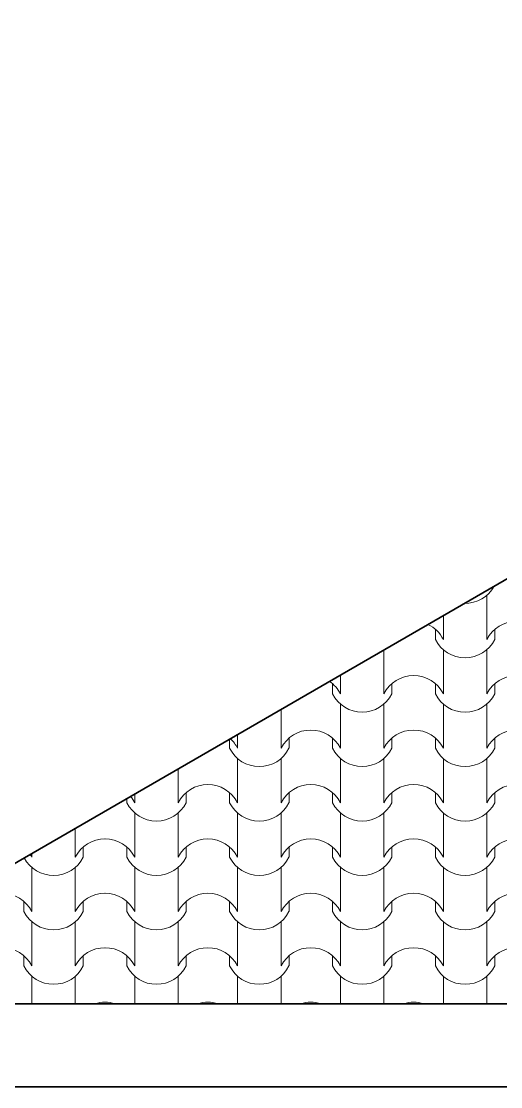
# Model space of a CAD drawing. Header units: millimetres. Extents: x 102766 to 172228, y -127504 to -81044.
# Drawn here: x 104742 to 106067, y -91498 to -88555 of the extents above; entities that cross this region are included whole.
import ezdxf

# ---------------------------------------------------------------- set-up
doc = ezdxf.new("R2010")
doc.units = ezdxf.units.MM
doc.header["$MEASUREMENT"] = 0
doc.layers.add('2D Drafting - General_Pen_No__105', color=7, linetype='Continuous', lineweight=13, true_color=0xcae6ff)
doc.layers.add('2D Drafting - General_Pen_No__82', color=7, linetype='Continuous', lineweight=20, true_color=0xaaaaaa)
doc.layers.add('Shell - Roof_Pen_No__21', color=7, linetype='Continuous', lineweight=35)

# ---------------------------------------------------------------- blocks, each defined once
blk = doc.blocks.new('*X18')
at = {"layer": '2D Drafting - General_Pen_No__82', "linetype": 'Continuous'}
for p, q in [((106028.9, -90140.7), (106028.9, -90201.7)), ((105908.7, -90196.6), (105908.7, -90201.7)), ((105908.7, -90201.7), (105908.7, -90262.6)), ((106028.9, -90201.7), (106028.9, -90262.6)), ((105886.7, -90234.6), (105886.7, -90262.6)), ((106050.9, -90234.6), (106050.9, -90262.6)), ((105744.4, -90291.4), (105744.4, -90352)), ((105908.7, -90291), (105908.7, -90352)), ((106028.9, -90291), (106028.9, -90352)), ((105624.2, -90360.8), (105624.2, -90413)), ((105744.4, -90352), (105744.4, -90413)), ((105908.7, -90352), (105908.7, -90413)), ((106028.9, -90352), (106028.9, -90413)), ((105602.2, -90384.9), (105602.2, -90413)), ((105766.4, -90384.9), (105766.4, -90413)), ((105886.7, -90384.9), (105886.7, -90413)), ((106050.9, -90384.9), (106050.9, -90413)), ((105460, -90455.6), (105460, -90502.3)), ((105624.2, -90441.4), (105624.2, -90502.3)), ((105744.4, -90441.4), (105744.4, -90502.3)), ((105908.7, -90441.4), (105908.7, -90502.3)), ((106028.9, -90441.4), (106028.9, -90502.3)), ((105460, -90502.3), (105460, -90563.3)), ((105624.2, -90502.3), (105624.2, -90563.3)), ((105744.4, -90502.3), (105744.4, -90563.3)), ((105908.7, -90502.3), (105908.7, -90563.3)), ((106028.9, -90502.3), (106028.9, -90563.3)), ((105317.7, -90537.7), (105317.7, -90563.3)), ((105339.7, -90525), (105339.7, -90563.3)), ((105482, -90535.3), (105482, -90563.3)), ((105602.2, -90535.3), (105602.2, -90563.3)), ((105766.4, -90535.3), (105766.4, -90563.3)), ((105886.7, -90535.3), (105886.7, -90563.3)), ((106050.9, -90535.3), (106050.9, -90563.3)), ((105339.7, -90591.7), (105339.7, -90652.7)), ((105460, -90591.7), (105460, -90652.7)), ((105624.2, -90591.7), (105624.2, -90652.7)), ((105744.4, -90591.7), (105744.4, -90652.7)), ((105908.7, -90591.7), (105908.7, -90652.7)), ((106028.9, -90591.7), (106028.9, -90652.7)), ((105175.5, -90619.9), (105175.5, -90652.7)), ((105175.5, -90652.7), (105175.5, -90713.6)), ((105339.7, -90652.7), (105339.7, -90713.6)), ((105460, -90652.7), (105460, -90713.6)), ((105624.2, -90652.7), (105624.2, -90713.6)), ((105744.4, -90652.7), (105744.4, -90713.6)), ((105908.7, -90652.7), (105908.7, -90713.6)), ((106028.9, -90652.7), (106028.9, -90713.6)), ((105055.2, -90689.3), (105055.2, -90713.6)), ((105197.5, -90685.6), (105197.5, -90713.6)), ((105317.7, -90685.6), (105317.7, -90713.6)), ((105482, -90685.6), (105482, -90713.6)), ((105602.2, -90685.6), (105602.2, -90713.6)), ((105766.4, -90685.6), (105766.4, -90713.6)), ((105886.7, -90685.6), (105886.7, -90713.6)), ((106050.9, -90685.6), (106050.9, -90713.6)), ((105033.2, -90702), (105033.2, -90713.6)), ((105055.2, -90742), (105055.2, -90803)), ((105175.5, -90742), (105175.5, -90803)), ((105339.7, -90742), (105339.7, -90803)), ((105460, -90742), (105460, -90803)), ((105624.2, -90742), (105624.2, -90803)), ((105744.4, -90742), (105744.4, -90803)), ((105908.7, -90742), (105908.7, -90803)), ((106028.9, -90742), (106028.9, -90803)), ((104891, -90784.1), (104891, -90803)), ((104891, -90803), (104891, -90864)), ((105055.2, -90803), (105055.2, -90864)), ((105175.5, -90803), (105175.5, -90864)), ((105339.7, -90803), (105339.7, -90864)), ((105460, -90803), (105460, -90864)), ((105624.2, -90803), (105624.2, -90864)), ((105744.4, -90803), (105744.4, -90864)), ((105908.7, -90803), (105908.7, -90864)), ((106028.9, -90803), (106028.9, -90864)), ((104913, -90835.9), (104913, -90864)), ((105033.2, -90835.9), (105033.2, -90864)), ((105197.5, -90835.9), (105197.5, -90864)), ((105317.7, -90835.9), (105317.7, -90864)), ((105482, -90835.9), (105482, -90864)), ((105602.2, -90835.9), (105602.2, -90864)), ((105766.4, -90835.9), (105766.4, -90864)), ((105886.7, -90835.9), (105886.7, -90864)), ((106050.9, -90835.9), (106050.9, -90864)), ((104770.8, -90853.5), (104770.8, -90864)), ((104770.8, -90892.4), (104770.8, -90953.3)), ((104891, -90892.4), (104891, -90953.3)), ((105055.2, -90892.4), (105055.2, -90953.3)), ((105175.5, -90892.4), (105175.5, -90953.3)), ((105339.7, -90892.4), (105339.7, -90953.3)), ((105460, -90892.4), (105460, -90953.3)), ((105624.2, -90892.4), (105624.2, -90953.3)), ((105744.4, -90892.4), (105744.4, -90953.3)), ((105908.7, -90892.4), (105908.7, -90953.3)), ((106028.9, -90892.4), (106028.9, -90953.3)), ((104770.8, -90953.3), (104770.8, -91014.3)), ((104891, -90953.3), (104891, -91014.3)), ((105055.2, -90953.3), (105055.2, -91014.3)), ((105175.5, -90953.3), (105175.5, -91014.3)), ((105339.7, -90953.3), (105339.7, -91014.3)), ((105460, -90953.3), (105460, -91014.3)), ((105624.2, -90953.3), (105624.2, -91014.3)), ((105744.4, -90953.3), (105744.4, -91014.3)), ((105908.7, -90953.3), (105908.7, -91014.3)), ((106028.9, -90953.3), (106028.9, -91014.3)), ((104748.8, -90986.3), (104748.8, -91014.3)), ((104913, -90986.3), (104913, -91014.3)), ((105033.2, -90986.3), (105033.2, -91014.3)), ((105197.5, -90986.3), (105197.5, -91014.3)), ((105317.7, -90986.3), (105317.7, -91014.3)), ((105482, -90986.3), (105482, -91014.3)), ((105602.2, -90986.3), (105602.2, -91014.3)), ((105766.4, -90986.3), (105766.4, -91014.3)), ((105886.7, -90986.3), (105886.7, -91014.3)), ((106050.9, -90986.3), (106050.9, -91014.3)), ((104770.8, -91042.7), (104770.8, -91103.7)), ((104891, -91042.7), (104891, -91103.7)), ((105055.2, -91042.7), (105055.2, -91103.7)), ((105175.5, -91042.7), (105175.5, -91103.7)), ((105339.7, -91042.7), (105339.7, -91103.7)), ((105460, -91042.7), (105460, -91103.7)), ((105624.2, -91042.7), (105624.2, -91103.7)), ((105744.4, -91042.7), (105744.4, -91103.7)), ((105908.7, -91042.7), (105908.7, -91103.7)), ((106028.9, -91042.7), (106028.9, -91103.7)), ((104770.8, -91103.7), (104770.8, -91164.6)), ((104891, -91103.7), (104891, -91164.6)), ((105055.2, -91103.7), (105055.2, -91164.6)), ((105175.5, -91103.7), (105175.5, -91164.6)), ((105339.7, -91103.7), (105339.7, -91164.6)), ((105460, -91103.7), (105460, -91164.6)), ((105624.2, -91103.7), (105624.2, -91164.6)), ((105744.4, -91103.7), (105744.4, -91164.6)), ((105908.7, -91103.7), (105908.7, -91164.6)), ((106028.9, -91103.7), (106028.9, -91164.6)), ((104748.8, -91136.6), (104748.8, -91164.6)), ((104913, -91136.6), (104913, -91164.6)), ((105033.2, -91136.6), (105033.2, -91164.6)), ((105197.5, -91136.6), (105197.5, -91164.6)), ((105317.7, -91136.6), (105317.7, -91164.6)), ((105482, -91136.6), (105482, -91164.6)), ((105602.2, -91136.6), (105602.2, -91164.6)), ((105766.4, -91136.6), (105766.4, -91164.6)), ((105886.7, -91136.6), (105886.7, -91164.6)), ((106050.9, -91136.6), (106050.9, -91164.6)), ((104770.8, -91193), (104770.8, -91254)), ((104891, -91193), (104891, -91254)), ((105055.2, -91193), (105055.2, -91254)), ((105175.5, -91193), (105175.5, -91254)), ((105339.7, -91193), (105339.7, -91254)), ((105460, -91193), (105460, -91254)), ((105624.2, -91193), (105624.2, -91254)), ((105744.4, -91193), (105744.4, -91254)), ((105908.7, -91193), (105908.7, -91254)), ((106028.9, -91193), (106028.9, -91254)), ((104770.8, -91254), (104770.8, -91268.8)), ((104891, -91254), (104891, -91268.8)), ((105055.2, -91254), (105055.2, -91268.8)), ((105175.5, -91254), (105175.5, -91268.8)), ((105339.7, -91254), (105339.7, -91268.8)), ((105460, -91254), (105460, -91268.8)), ((105624.2, -91254), (105624.2, -91268.8)), ((105744.4, -91254), (105744.4, -91268.8)), ((105908.7, -91254), (105908.7, -91268.8)), ((106028.9, -91254), (106028.9, -91268.8))]:
    blk.add_line(p, q, dxfattribs=at)
for centre, radius, start, end in [((105968.8, -90071), 91.9, 268.8744, 331.1244), ((105826.3, -90304.6), 92.5, 26.9885, 64.4912), ((106111.3, -90304.6), 92.5, 90.1705, 153.0115), ((105968.8, -90221.3), 91.9, 206.7044, 333.2956), ((105684.3, -90221.3), 91.9, 290.7634, 309.2355), ((105826.8, -90454.9), 92.5, 90.1705, 153.0115), ((105826.3, -90454.9), 92.5, 26.9885, 89.8295), ((106111.3, -90454.9), 92.5, 90.1705, 153.0115), ((105541.8, -90454.9), 92.5, 26.9885, 55.8521), ((105684.3, -90371.7), 91.9, 206.7044, 333.2956), ((105968.8, -90371.7), 91.9, 206.7044, 333.2956), ((105542.4, -90605.3), 92.5, 90.1705, 153.0115), ((105541.8, -90605.3), 92.5, 26.9885, 89.8295), ((105826.8, -90605.3), 92.5, 90.1705, 153.0115), ((105826.3, -90605.3), 92.5, 26.9885, 89.8295), ((106111.3, -90605.3), 92.5, 90.1705, 153.0115), ((105257.3, -90605.3), 92.5, 26.9885, 47.8075), ((105399.8, -90522), 91.9, 206.7044, 333.2956), ((105684.3, -90522), 91.9, 206.7044, 333.2956), ((105968.8, -90522), 91.9, 206.7044, 333.2956), ((105257.9, -90755.6), 92.5, 90.1705, 153.0115), ((105257.3, -90755.6), 92.5, 26.9885, 89.8295), ((105542.4, -90755.6), 92.5, 90.1705, 153.0115), ((105541.8, -90755.6), 92.5, 26.9885, 89.8295), ((105826.8, -90755.6), 92.5, 90.1705, 153.0115), ((105826.3, -90755.6), 92.5, 26.9885, 89.8295), ((106111.3, -90755.6), 92.5, 90.1705, 153.0115), ((104972.8, -90755.6), 92.5, 26.9885, 40.113), ((105115.4, -90672.3), 91.9, 206.7044, 333.2956), ((105399.8, -90672.3), 91.9, 206.7044, 333.2956), ((105684.3, -90672.3), 91.9, 206.7044, 333.2956), ((105968.8, -90672.3), 91.9, 206.7044, 333.2956), ((104973.4, -90905.9), 92.5, 90.1705, 153.0115), ((104972.8, -90905.9), 92.5, 26.9885, 89.8295), ((105257.9, -90905.9), 92.5, 90.1705, 153.0115), ((105257.3, -90905.9), 92.5, 26.9885, 89.8295), ((105542.4, -90905.9), 92.5, 90.1705, 153.0115), ((105541.8, -90905.9), 92.5, 26.9885, 89.8295), ((105826.8, -90905.9), 92.5, 90.1705, 153.0115), ((105826.3, -90905.9), 92.5, 26.9885, 89.8295), ((106111.3, -90905.9), 92.5, 90.1705, 153.0115), ((104830.9, -90822.7), 91.9, 207.921, 333.2956), ((104688.4, -90905.9), 92.5, 26.9885, 32.5999), ((105115.4, -90822.7), 91.9, 206.7044, 333.2956), ((105399.8, -90822.7), 91.9, 206.7044, 333.2956), ((105684.3, -90822.7), 91.9, 206.7044, 333.2956), ((105968.8, -90822.7), 91.9, 206.7044, 333.2956), ((104688.4, -91056.3), 92.5, 26.9885, 89.8295), ((104973.4, -91056.3), 92.5, 90.1705, 153.0115), ((104972.8, -91056.3), 92.5, 26.9885, 89.8295), ((105257.9, -91056.3), 92.5, 90.1705, 153.0115), ((105257.3, -91056.3), 92.5, 26.9885, 89.8295), ((105542.4, -91056.3), 92.5, 90.1705, 153.0115), ((105541.8, -91056.3), 92.5, 26.9885, 89.8295), ((105826.8, -91056.3), 92.5, 90.1705, 153.0115), ((105826.3, -91056.3), 92.5, 26.9885, 89.8295), ((106111.3, -91056.3), 92.5, 90.1705, 153.0115), ((104830.9, -90973), 91.9, 206.7044, 333.2956), ((105115.4, -90973), 91.9, 206.7044, 333.2956), ((105399.8, -90973), 91.9, 206.7044, 333.2956), ((105684.3, -90973), 91.9, 206.7044, 333.2956), ((105968.8, -90973), 91.9, 206.7044, 333.2956), ((104688.4, -91206.6), 92.5, 26.9885, 89.8295), ((104973.4, -91206.6), 92.5, 90.1705, 153.0115), ((104972.8, -91206.6), 92.5, 26.9885, 89.8295), ((105257.9, -91206.6), 92.5, 90.1705, 153.0115), ((105257.3, -91206.6), 92.5, 26.9885, 89.8295), ((105542.4, -91206.6), 92.5, 90.1705, 153.0115), ((105541.8, -91206.6), 92.5, 26.9885, 89.8295), ((105826.8, -91206.6), 92.5, 90.1705, 153.0115), ((105826.3, -91206.6), 92.5, 26.9885, 89.8295), ((106111.3, -91206.6), 92.5, 90.1705, 153.0115), ((104830.9, -91123.3), 91.9, 206.7044, 333.2956), ((105115.4, -91123.3), 91.9, 206.7044, 333.2956), ((105399.8, -91123.3), 91.9, 206.7044, 333.2956), ((105684.3, -91123.3), 91.9, 206.7044, 333.2956), ((105968.8, -91123.3), 91.9, 206.7044, 333.2956), ((104973.4, -91356.9), 92.5, 90.1705, 107.6686), ((104972.8, -91356.9), 92.5, 72.3314, 89.8295), ((105257.9, -91356.9), 92.5, 90.1705, 107.6686), ((105257.3, -91356.9), 92.5, 72.3314, 89.8295), ((105542.4, -91356.9), 92.5, 90.1705, 107.6686), ((105541.8, -91356.9), 92.5, 72.3314, 89.8295), ((105826.8, -91356.9), 92.5, 90.1705, 107.6686), ((105826.3, -91356.9), 92.5, 72.3314, 89.8295)]:
    blk.add_arc(centre, radius, start, end, dxfattribs=at)
blk = doc.blocks.new('Fill_9')
at = {"layer": '2D Drafting - General_Pen_No__105', "linetype": 'Continuous'}
for p, q in [((108751.7, -88555.1), (104051.4, -91268.8)), ((104051.4, -91268.8), (112352.3, -91268.8))]:
    blk.add_line(p, q, dxfattribs=at)
at = {"layer": '2D Drafting - General_Pen_No__82', "linetype": 'Continuous'}
blk.add_blockref('*X18', (0, 0), dxfattribs=at)

msp = doc.modelspace()

# ---------------------------------------------------------------- linework, layer by layer
at = {"layer": 'Shell - Roof_Pen_No__21', "linetype": 'Continuous'}
for p, q in [((108751.7, -88555.1), (104051.4, -91268.8)), ((104051.4, -91268.8), (112352.3, -91268.8)), ((112352.3, -91498), (104051.4, -91498))]:
    msp.add_line(p, q, dxfattribs=at)

# ---------------------------------------------------------------- block references
at = {"layer": '2D Drafting - General_Pen_No__82', "linetype": 'Continuous'}
msp.add_blockref('Fill_9', (0, 0), dxfattribs=at)

doc.saveas('drawing.dxf')
